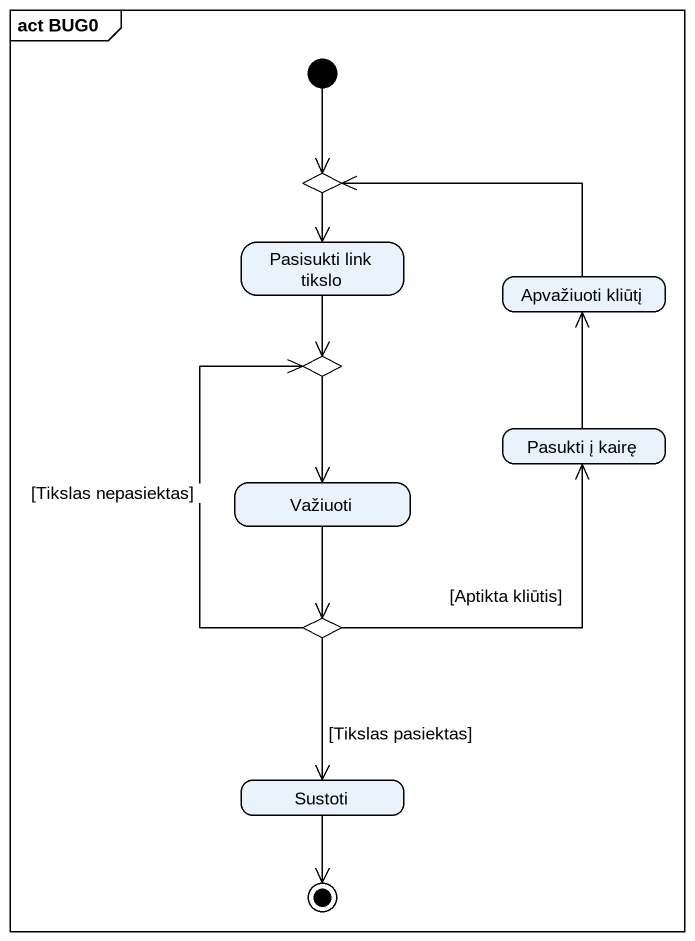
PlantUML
@startuml
mainframe act BUG0
hide empty description
state "Pasisukti link tikslo" as Pasisukti_link_tikslo
state choice1 <<choice>>
state "Apvažiuoti kliūtį" as Apvažiuoti_kliūtį
state choice2 <<choice>>
state "Pasukti į kairę" as Pasukti_į_kairę
state Važiuoti
state choice3 <<choice>>
state Sustoti
[*] --> choice1
Pasisukti_link_tikslo --> choice2
choice1 --> Pasisukti_link_tikslo
Apvažiuoti_kliūtį -left-> choice1
choice2 --> Važiuoti
Pasukti_į_kairę -up-> Apvažiuoti_kliūtį
Važiuoti --> choice3
choice3 -up-> choice2 : [Tikslas nepasiektas]
choice3 -up-> Pasukti_į_kairę : [Aptikta kliūtis]
choice3 --> Sustoti : [Tikslas pasiektas]
Sustoti --> [*]
@enduml
